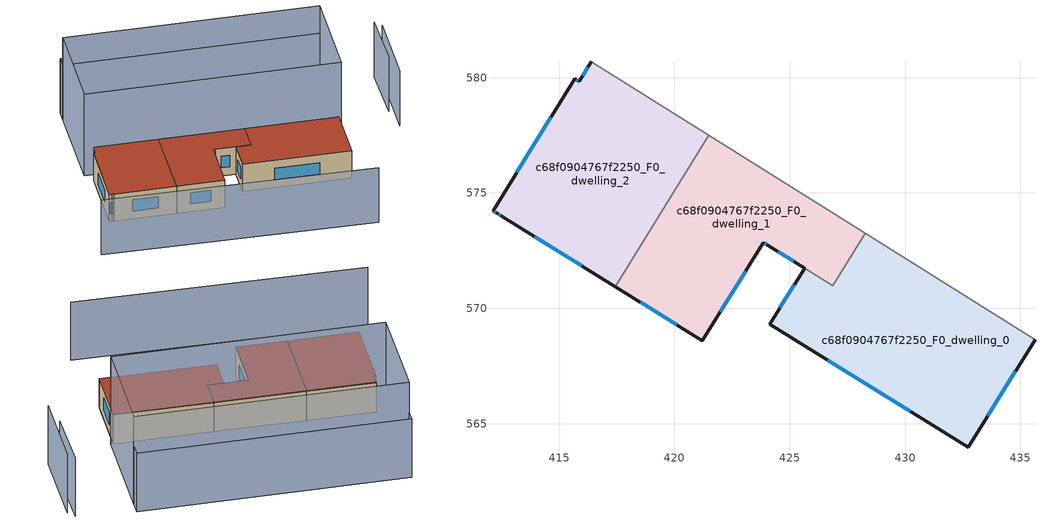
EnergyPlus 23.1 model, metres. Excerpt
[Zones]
c68f0904767f2250_F0_dwelling_0
 floor ground (EU_floor_Construction): 435.63,568.64 432.73,563.97 424.13,569.3 425.65,571.74 426.86,570.99 428.27,573.26 z0
 wall outside (EU_wall_Construction): 425.65,571.75 424.13,569.3 432.73,563.97 435.63,568.64 z0:3
 wall adiabatic (EU_wall_Construction): 435.63,568.64 428.27,573.26 z0:3
 wall to c68f0904767f2250_F0_dwelling_1 (EU_wall_Construction): 428.27,573.26 426.87,570.99 / 426.86,570.99 425.65,571.75 z0:3
 window (EU_Window_Construction): 433.58,565.34 434.78,567.27 / 426.65,567.74 430.22,565.53 / 425.2,571.03 424.58,570.02 z0.88:2.12
 roof outside (EU_roof_Construction): 432.73,563.97 435.63,568.64 428.27,573.26 426.86,570.99 425.65,571.74 424.13,569.3 z3
c68f0904767f2250_F0_dwelling_1
 floor ground (EU_floor_Construction): 428.27,573.26 426.86,570.99 424.04,572.74 423.86,572.85 421.22,568.6 417.43,570.95 421.5,577.5 z0
 wall outside (EU_wall_Construction): 417.43,570.95 421.22,568.6 423.86,572.85 424.04,572.74 425.65,571.74 z0:3
 wall adiabatic (EU_wall_Construction): 428.27,573.26 421.5,577.5 z0:3
 wall to c68f0904767f2250_F0_dwelling_2 (EU_wall_Construction): 421.5,577.5 417.43,570.95 z0:3
 window (EU_Window_Construction): 423.91,572.82 423.99,572.77 / 421.99,569.84 423.09,571.61 / 418.54,570.26 420.11,569.28 / 424.51,572.45 425.18,572.04 z0.88:2.12
 roof outside (EU_roof_Construction): 426.86,570.99 428.27,573.26 421.5,577.5 417.43,570.95 421.22,568.6 423.86,572.85 424.04,572.74 z3
c68f0904767f2250_F0_dwelling_2
 floor ground (EU_floor_Construction): 421.5,577.5 417.43,570.95 412.52,573.99 412.32,574.12 412.14,574.23 415.69,579.95 415.87,579.83 416.41,580.7 z0
 wall outside (EU_wall_Construction): 416.41,580.7 415.87,579.83 415.69,579.95 412.14,574.23 412.32,574.12 412.52,573.99 417.43,570.95 z0:3
 wall adiabatic (EU_wall_Construction): 421.5,577.5 416.41,580.7 z0:3
 window (EU_Window_Construction): 413.96,573.1 415.99,571.84 / 412.38,574.08 412.46,574.03 / 412.19,574.19 412.27,574.15 / 414.65,578.27 413.18,575.9 / 415.82,579.87 415.74,579.92 / 416.25,580.45 416.03,580.09 z0.88:2.12
 roof outside (EU_roof_Construction): 417.43,570.95 421.5,577.5 416.41,580.7 415.87,579.83 415.69,579.95 412.14,574.23 412.32,574.12 412.52,573.99 z3
shading: 407.95,570.98 429.57,557.23 / 441.65,566.95 445.55,573.24 / 442.55,569.27 445.38,574.07 / 420.42,588.8 421,589.73 / 421,589.73 441.2,577.2 / 441.2,577.2 440.62,576.26 / 440.62,576.26 420.42,588.8 z0:6; 440.64,576.28 435.82,568.52 / 435.82,568.52 415.62,581.06 / 415.62,581.06 420.43,588.82 / 420.43,588.82 440.64,576.28 z0:9
[Building]
EU S2 Campaign: North Axis=0; Terrain=City; Solar Distribution=FullExterior
[Site:Location]
Montreal-Trudeau.Intl.AP: Latitude=45.4667; Longitude=-73.75; Time Zone=-5; Elevation=36
[SizingPeriod:WeatherFileDays]
AnnualSizingPeriod: Begin Month=1; Begin Day of Month=1; End Month=12; End Day of Month=31; Day of Week for Start Day=Monday; Use Weather File Daylight Saving Period=No; Use Weather File Rain and Snow Indicators=No
[MATERIAL]
EU_InternalMass_Material: Roughness=MediumRough; Thickness=0.1; Conductivity=1; Density=1800; Specific Heat=900; Thermal Absorptance=0.9; Solar Absorptance=0.7; Visible Absorptance=0.7
[MATERIAL:NOMASS] Roughness=MediumRough; Thermal Absorptance=0.9; Solar Absorptance=0.7; Visible Absorptance=0.7
Name | Thermal Resistance
EU_wall_NoMass | 1.49909
EU_roof_NoMass | 2.72548
EU_floor_NoMass | 1.36485
[WINDOWMATERIAL:SIMPLEGLAZINGSYSTEM]
EU_Window_SimpleGlazing: UFactor=3.92339; Solar Heat Gain Coefficient=0.8; Visible Transmittance=0.8
[CONSTRUCTION]
EU_wall_Construction: EU_wall_NoMass
EU_roof_Construction: EU_roof_NoMass
EU_floor_Construction: EU_floor_NoMass
EU_Window_Construction: EU_Window_SimpleGlazing
EU_InternalMass_Construction: EU_InternalMass_Material
[ZONE] Type=1; Multiplier=1; Ceiling Height=autocalculate; Floor Area=autocalculate; Part of Total Floor Area=Yes
Name | Volume
c68f0904767f2250_F0_dwelling_0 | 156.185
c68f0904767f2250_F0_dwelling_1 | 131.469
c68f0904767f2250_F0_dwelling_2 | 143.829
[INTERNALMASS] Construction=EU_InternalMass_Construction
Name | Zone or ZoneList | Surface Area
c68f0904767f2250_F0_dwelling_0_EU_InternalMass | c68f0904767f2250_F0_dwelling_0 | 52.0661
c68f0904767f2250_F0_dwelling_1_EU_InternalMass | c68f0904767f2250_F0_dwelling_1 | 43.8221
c68f0904767f2250_F0_dwelling_2_EU_InternalMass | c68f0904767f2250_F0_dwelling_2 | 47.9427
[OTHEREQUIPMENT] Fuel Type=Electricity; Design Level Calculation Method=Watts/Area; Power per Zone Floor Area=1; Fraction Latent=0; Fraction Radiant=0; Fraction Lost=0; Carbon Dioxide Generation Rate=0; EndUse Subcategory=EU_Step8_InternalGains
Name | Zone or ZoneList or Space or SpaceList | Schedule
EU_Step8_InternalGain_c68f0904767f2250_F0_dwelling_0_f000 | c68f0904767f2250_F0_dwelling_0 | EU_Step8_GainSchedule_c68f0904767f2250_F0_dwelling_0_f000
EU_Step8_InternalGain_c68f0904767f2250_F0_dwelling_1_f000 | c68f0904767f2250_F0_dwelling_1 | EU_Step8_GainSchedule_c68f0904767f2250_F0_dwelling_1_f000
EU_Step8_InternalGain_c68f0904767f2250_F0_dwelling_2_f000 | c68f0904767f2250_F0_dwelling_2 | EU_Step8_GainSchedule_c68f0904767f2250_F0_dwelling_2_f000
[ZONEVENTILATION:DESIGNFLOWRATE] Schedule=EU_AlwaysOn; Design Flow Rate Calculation Method=AirChanges/Hour; Air Changes per Hour=0.704319; Ventilation Type=Natural; Fan Pressure Rise=0; Fan Total Efficiency=1; Constant Term Coefficient=1; Temperature Term Coefficient=0; Velocity Term Coefficient=0; Velocity Squared Term Coefficient=0; Minimum Indoor Temperature=-100; Maximum Indoor Temperature=100; Delta Temperature=-100; Minimum Outdoor Temperature=-100; Maximum Outdoor Temperature=100; Maximum Wind Speed=40
Name | Zone or ZoneList or Space or SpaceList
EU_ConstantAir_c68f0904767f2250_F0_dwelling_0 | c68f0904767f2250_F0_dwelling_0
EU_ConstantAir_c68f0904767f2250_F0_dwelling_1 | c68f0904767f2250_F0_dwelling_1
EU_ConstantAir_c68f0904767f2250_F0_dwelling_2 | c68f0904767f2250_F0_dwelling_2
[HVACTEMPLATE:THERMOSTAT] Constant Heating Setpoint=20; Constant Cooling Setpoint=50
EU_HeatOnly_c68f0904767f2250_F0_dwelling_0; EU_HeatOnly_c68f0904767f2250_F0_dwelling_1; EU_HeatOnly_c68f0904767f2250_F0_dwelling_2
[HVACTEMPLATE:ZONE:IDEALLOADSAIRSYSTEM] System Availability Schedule=EU_AlwaysOn; Maximum Heating Supply Air Temperature=50; Minimum Cooling Supply Air Temperature=13; Maximum Heating Supply Air Humidity Ratio=0.0156; Minimum Cooling Supply Air Humidity Ratio=0.0077; Heating Limit=NoLimit; Cooling Limit=NoLimit; Heating Availability Schedule=EU_AlwaysOn; Cooling Availability Schedule=EU_CoolingOff; Dehumidification Control Type=ConstantSensibleHeatRatio; Cooling Sensible Heat Ratio=0.7; Dehumidification Setpoint=60; Humidification Control Type=None; Humidification Setpoint=30; Outdoor Air Method=None; Outdoor Air Flow Rate per Person=0.00944; Outdoor Air Flow Rate per Zone Floor Area=0; Outdoor Air Flow Rate per Zone=0; Demand Controlled Ventilation Type=None; Outdoor Air Economizer Type=NoEconomizer; Heat Recovery Type=None; Sensible Heat Recovery Effectiveness=0.7; Latent Heat Recovery Effectiveness=0.65
Name | Template Thermostat
c68f0904767f2250_F0_dwelling_0 | EU_HeatOnly_c68f0904767f2250_F0_dwelling_0
c68f0904767f2250_F0_dwelling_1 | EU_HeatOnly_c68f0904767f2250_F0_dwelling_1
c68f0904767f2250_F0_dwelling_2 | EU_HeatOnly_c68f0904767f2250_F0_dwelling_2
[SIZING:ZONE] Zone Cooling Design Supply Air Temperature Input Method=SupplyAirTemperature; Zone Cooling Design Supply Air Temperature=13; Zone Heating Design Supply Air Temperature Input Method=SupplyAirTemperature; Zone Heating Design Supply Air Temperature=50; Zone Cooling Design Supply Air Humidity Ratio=0.008; Zone Heating Design Supply Air Humidity Ratio=0.008; Cooling Design Air Flow Method=DesignDay; Cooling Design Air Flow Rate=0; Cooling Minimum Air Flow per Zone Floor Area=0.000762; Cooling Minimum Air Flow=0; Cooling Minimum Air Flow Fraction=0.2; Heating Design Air Flow Method=DesignDay; Heating Design Air Flow Rate=0; Heating Maximum Air Flow per Zone Floor Area=0.002032; Heating Maximum Air Flow=0.141576; Heating Maximum Air Flow Fraction=0.3; Account for Dedicated Outdoor Air System=No; Dedicated Outdoor Air System Control Strategy=NeutralSupplyAir; Dedicated Outdoor Air Low Setpoint Temperature for Design=autosize; Dedicated Outdoor Air High Setpoint Temperature for Design=autosize; Zone Load Sizing Method=Sensible Load Only No Latent Load; Zone Latent Cooling Design Supply Air Humidity Ratio Input Method=HumidityRatioDifference; Zone Cooling Design Supply Air Humidity Ratio Difference=0.005; Zone Latent Heating Design Supply Air Humidity Ratio Input Method=HumidityRatioDifference; Zone Humidification Design Supply Air Humidity Ratio Difference=0.005
c68f0904767f2250_F0_dwelling_0; c68f0904767f2250_F0_dwelling_1; c68f0904767f2250_F0_dwelling_2
[SCHEDULE:CONSTANT]
Name | Hourly Value
EU_AlwaysOn | 1
EU_CoolingOff | 0
[SCHEDULE:FILE] Column Number=1; Rows to Skip at Top=0; Number of Hours of Data=8760; Column Separator=Comma; Interpolate to Timestep=No; Minutes per Item=60; Adjust Schedule for Daylight Savings=Yes
Name | File
EU_Step8_GainSchedule_c68f0904767f2250_F0_dwelling_0_f000 | ../../schedules/c68f0904767f2250/c68f0904767f2250_F0_dwelling_0_f000_gain.csv
EU_Step8_GainSchedule_c68f0904767f2250_F0_dwelling_1_f000 | ../../schedules/c68f0904767f2250/c68f0904767f2250_F0_dwelling_1_f000_gain.csv
EU_Step8_GainSchedule_c68f0904767f2250_F0_dwelling_2_f000 | ../../schedules/c68f0904767f2250/c68f0904767f2250_F0_dwelling_2_f000_gain.csv
